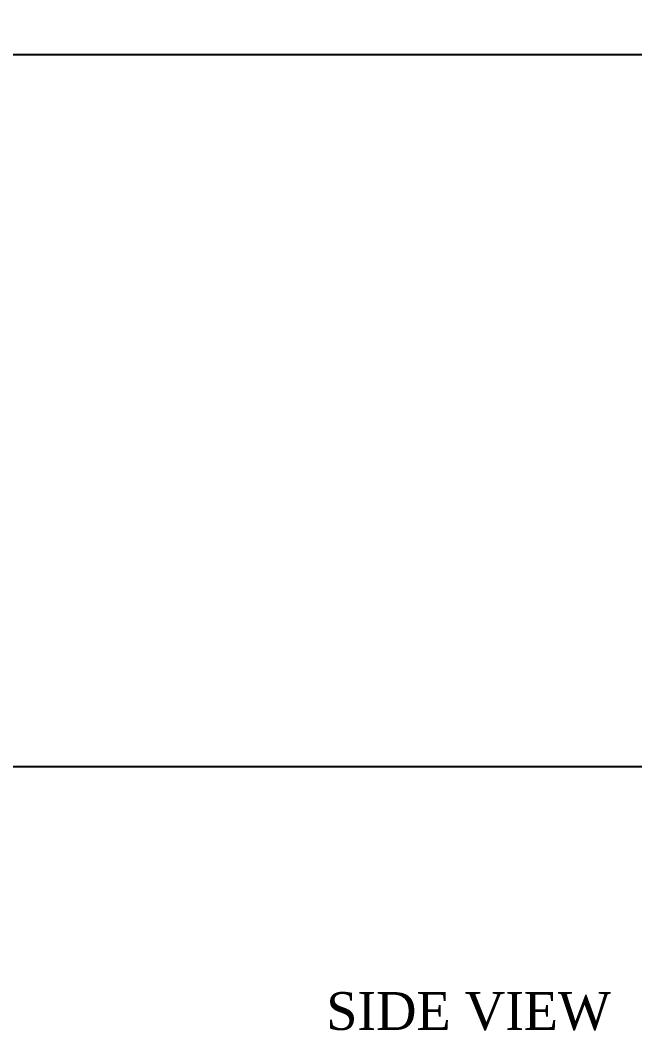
# Model space of a CAD drawing. Header units: millimetres. Extents: x 324 to 7054, y -67 to 2159.
# Drawn here: x 3753 to 4186, y 1075 to 1787 of the extents above; entities that cross this region are included whole.
import ezdxf
from ezdxf.enums import TextEntityAlignment as Align

# ---------------------------------------------------------------- set-up
doc = ezdxf.new("R2010")
doc.units = ezdxf.units.MM
doc.header["$LTSCALE"] = 153.67
doc.header["$PDMODE"] = 3
doc.header["$PDSIZE"] = 8
doc.layers.get('0').update_dxf_attribs({"linetype": 'CONTINUOUS'})
doc.layers.get('Defpoints').update_dxf_attribs({"linetype": 'CONTINUOUS'})
doc.layers.add('02___PRT_ALL_AXES', color=7, linetype='CONTINUOUS')
doc.styles.get("Standard").update_dxf_attribs({"font": 'times.ttf'})
doc.dimstyles.get("Standard").update_dxf_attribs({"dimtxt": 17.5, "dimasz": 17.5, "dimexe": 1.5, "dimexo": 1, "dimtad": 1, "dimdsep": 46, "dimtxsty": 'Standard', "dimblk": '_FILLED', "dimblk1": '_FILLED', "dimblk2": '_FILLED', "dimcen": 0.09, "dimazin": 2, "dimtol": 1, "dimtp": 0.01, "dimtm": 0.01, "dimtfac": 1, "dimtofl": 0, "dimtmove": 0, "dimatfit": 3, "dimldrblk": '_FILLED', "dimfxl": 1, "dimtolj": 1, "dimarcsym": 0})

# ---------------------------------------------------------------- blocks, each defined once
blk = doc.blocks.new('_FILLED')
at = {"color": 0, "linetype": 'ByBlock'}
blk.add_solid([(0, 0), (-1, 0.214), (-1, -0.214)], dxfattribs=at)
blk = doc.blocks.new('*D271')
at = {"color": 0, "lineweight": -2}
for p, q in [((3576.03, 1740), (3576.03, 1842.5)), ((3593.53, 1841), (3991.5, 1841)), ((4451.83, 1841), (4053.86, 1841)), ((4469.33, 1538.1), (4469.33, 1842.5))]:
    blk.add_line(p, q, dxfattribs=at)
at = {"layer": 'Defpoints', "color": 0}
for p in [(4469.33, 1841), (3576.03, 1739), (4469.33, 1537.1)]:
    blk.add_point(p, dxfattribs=at)
at = {"color": 0, "linetype": 'ByBlock', "lineweight": -2, "xscale": 17.5, "yscale": 17.5, "zscale": 17.5, "rotation": 180}
blk.add_blockref('_FILLED', (3576.03, 1841), dxfattribs=at)
at = {"color": 0, "linetype": 'ByBlock', "lineweight": -2, "xscale": 17.5, "yscale": 17.5, "zscale": 17.5}
blk.add_blockref('_FILLED', (4469.33, 1841), dxfattribs=at)
at = {"insert": (4022.68, 1841), "char_height": 17.5, "attachment_point": 5}
blk.add_mtext('\\A1;\\A1;Z-895', dxfattribs=at)

msp = doc.modelspace()

# ---------------------------------------------------------------- linework, layer by layer
at = {"layer": '02___PRT_ALL_AXES', "linetype": 'Continuous'}
for p, q in [((4403.84299, 1762.97699), (3689.22652, 1762.97699)), ((4403.84299, 1260.97699), (3689.22652, 1260.97699))]:
    msp.add_line(p, q, dxfattribs=at)

# ---------------------------------------------------------------- texts
at = {"linetype": 'Continuous', "width": 1.001805}
msp.add_text('SIDE VIEW', height=26.666667, dxfattribs=at).set_placement((3968.53461, 1075.59601), (4169.00154, 1075.59601), align=Align.FIT)

# ---------------------------------------------------------------- dimensions: what is measured, and where the dimension line sits
dim = msp.add_linear_dim(base=(4469.32543, 1841), p1=(3576.03476, 1739), p2=(4469.32543, 1537.10027), text='\\A1;Z-895', dimstyle='Standard', override={"dimtad": 0, "dimtih": 1, "dimtoh": 1, "dimdec": 4, "dimzin": 0, "dimtxsty": 'Standard', "dimcen": 25.146, "dimclrt": 256, "dimadec": 0, "dimazin": 0, "dimtdec": 4, "dimtzin": 0})
dim.commit()
dim.dimension.update_dxf_attribs({"geometry": '*D271', "text_midpoint": (4022.68009, 1841)})

doc.saveas('drawing.dxf')
